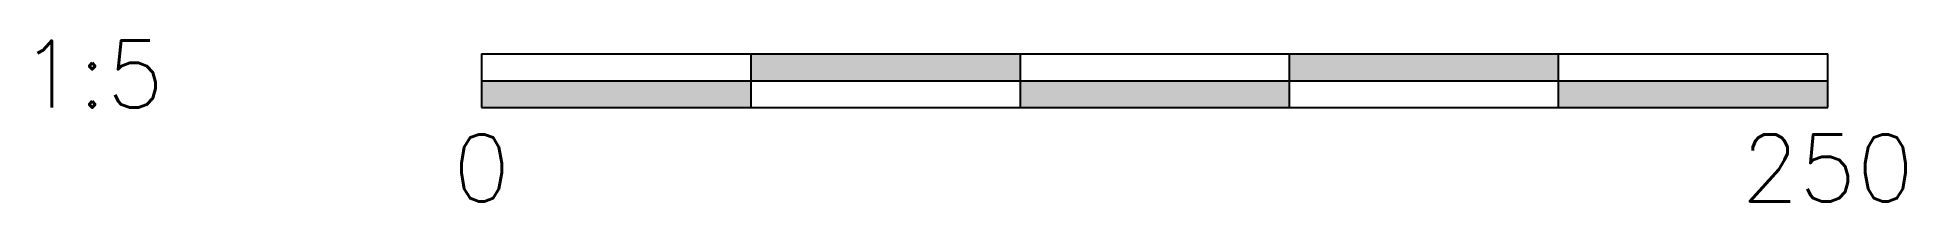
# Model space of a CAD drawing. Extents: x -82 to 264, y -17 to 13.
import ezdxf
from ezdxf.enums import TextEntityAlignment as Align

# ---------------------------------------------------------------- set-up
doc = ezdxf.new("R2010")
doc.units = 0
doc.header["$LTSCALE"] = 10
doc.styles.add('HEL25', font='romans.shx', dxfattribs={"height": 2.5})

msp = doc.modelspace()

# ---------------------------------------------------------------- linework, layer by layer
for p, q in [((0, 10), (250, 10)), ((0, 10), (0, 5)), ((50, 10), (50, 5)), ((100, 10), (100, 5)), ((150, 10), (150, 5)), ((200, 5), (200, 10)), ((250, 5), (250, 10)), ((250, 0), (250, 10)), ((0, 5), (250, 5)), ((0, 5), (0, 0)), ((0, 5), (0, 0)), ((50, 5), (50, 0)), ((100, 5), (100, 0)), ((150, 5), (150, 0)), ((200, 0), (200, 5)), ((250, 0), (250, 5)), ((0, 0), (250, 0))]:
    msp.add_line(p, q)
for points in [[(50, 10), (100, 10), (50, 5), (100, 5)], [(150, 10), (200, 10), (150, 5), (200, 5)], [(0, 5), (50, 5), (0, 0), (50, 0)], [(100, 5), (150, 5), (100, 0), (150, 0)], [(200, 5), (250, 5), (200, 0), (250, 0)]]:
    msp.add_solid(points)

# ---------------------------------------------------------------- texts
at = {"style": 'HEL25'}
msp.add_text('1:5', height=12.5, rotation=360, dxfattribs=at).set_placement((-72.32, 12.5), align=Align.TOP_CENTER)
for s, p in [('0', (0, -5)), ('250', (250, -5))]:
    msp.add_text(s, height=12.5, dxfattribs=at).set_placement(p, align=Align.TOP_CENTER)

doc.saveas('drawing.dxf')
